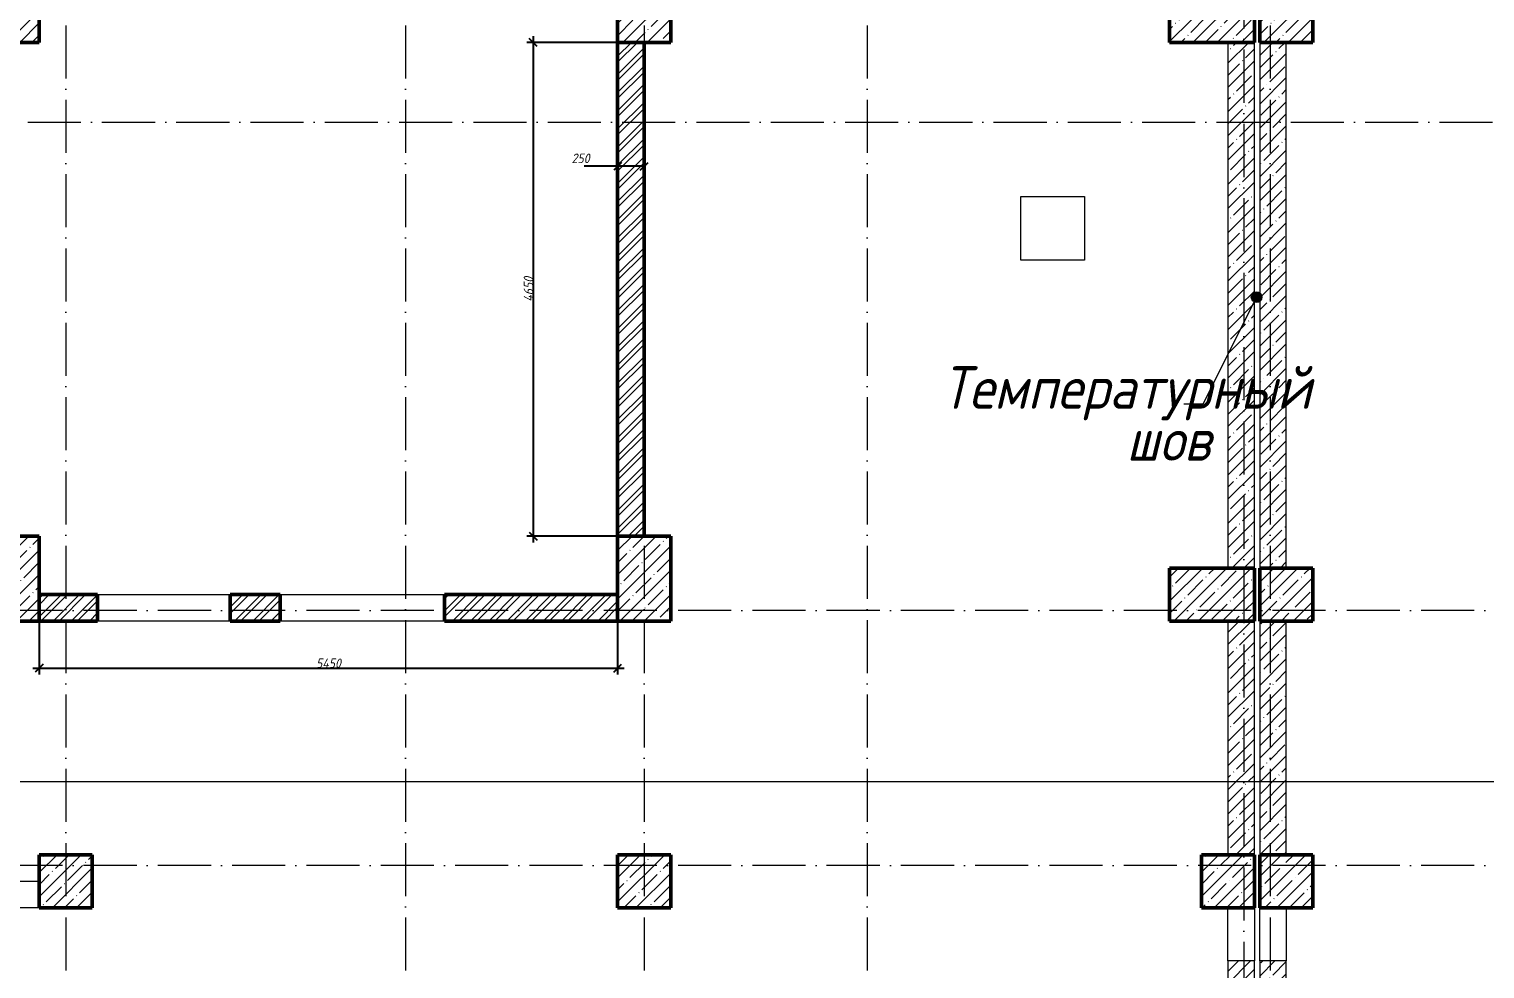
# Model space of a CAD drawing. Header units: millimetres. Extents: x -401725 to 250493, y 305116 to 802890.
# Drawn here: x -287596 to -273880, y 525622 to 534472 of the extents above; entities that cross this region are included whole.
import ezdxf

# ---------------------------------------------------------------- set-up
doc = ezdxf.new("R2010")
doc.units = ezdxf.units.MM
doc.linetypes.add('50_200_ШТРИХ_1Т_ш5_п1_п1_', pattern=[700, 500, -100, 0, -100])
for name, color, linetype, lineweight in [('A-____-____-DIMS', 7, 'Continuous', 9), ('A-FLOR-____-OTLN', 7, 'Continuous', 9), ('A-WALL-____-MCUT-1', 7, 'Continuous', 9), ('A-WALL-____-MCUT-2', 7, 'Continuous', 50), ('A-WALL-____-OTLN', 7, 'Continuous', 9), ('A-WALL-____-PATT-1', 7, 'Continuous', 9), ('G-____-____-TEXT', 7, 'Continuous', 9), ('S-COLS-____-MCUT', 7, 'Continuous', 50), ('S-COLS-____-OTLN', 7, 'Continuous', 9), ('S-GRID-____-OTLN-1', 7, '50_200_ШТРИХ_1Т_ш5_п1_п1_', 9)]:
    doc.layers.add(name, color=color, linetype=linetype, lineweight=lineweight)
for name, color, linetype, lineweight, true_color in [('A-WALL-____-OTLN-1', 7, 'Continuous', 9, 0x800000), ('A-WALL-____-PATT-2', 7, 'Continuous', 9, 0x787878), ('G-____-____-SYMB-1', 9, 'Continuous', 9, 0x808080)]:
    doc.layers.add(name, color=color, linetype=linetype, lineweight=lineweight, true_color=true_color)
doc.styles.add('ISOCPEUR_I', font='isocpeui.ttf', dxfattribs={"width": 0.9, "height": 2.5})
doc.styles.add('ISOCPEUR_I_7', font='isocpeui.ttf', dxfattribs={"width": 0.9, "height": 90})
doc.dimstyles.new('ISO-1_8_0_9К_СРЕДНИЙ_Кладочные', dxfattribs={"dimscale": 304.8, "dimtxt": 89.638306, "dimasz": 0.246063, "dimexe": 0.19685, "dimexo": 0, "dimgap": 0, "dimtad": 1, "dimdec": 3, "dimrnd": 0.001, "dimdsep": 46, "dimtxsty": 'ISOCPEUR_I_7', "dimblk1": 'OBLIQUE', "dimblk2": 'OBLIQUE', "dimsah": 1, "dimcen": 0.09, "dimdle": 0.19685, "dimazin": 0, "dimtfac": 1, "dimtdec": 4, "dimtix": 1, "dimtmove": 2, "dimatfit": 3, "dimfxl": 1, "dimtvp": 1, "dimtolj": 1, "dimtzin": 0, "dimarcsym": 2})
doc.dimstyles.new('ISO-1_8_0_9К_СРЕДНИЙ_Кладочные_1', dxfattribs={"dimscale": 304.8, "dimtxt": 89.638306, "dimasz": 0.246063, "dimexe": 0.19685, "dimexo": 0, "dimgap": 0, "dimtad": 1, "dimdec": 3, "dimrnd": 0.001, "dimdsep": 46, "dimtxsty": 'ISOCPEUR_I_7', "dimblk1": 'OBLIQUE', "dimblk2": 'OBLIQUE', "dimsah": 1, "dimcen": 0.09, "dimdle": 0.19685, "dimazin": 0, "dimtfac": 1, "dimtdec": 4, "dimtix": 1, "dimtmove": 0, "dimatfit": 3, "dimfxl": 1, "dimtvp": 1, "dimtolj": 1, "dimtzin": 0, "dimarcsym": 2})
pattern_1 = [(45, (-350751.34, 459015.94), (-85.53659, 85.53659), []), (45, (-350694.32, 459015.94), (-85.53659, 85.53659), [])]
pattern_2 = [(45, (-350751.34, 459015.94), (-114.04925, 114.04925), []), (45, (-350637.3, 459015.94), (-114.04925, 114.04925), [201.612, -40.322, 3.353, -36.97])]

# ---------------------------------------------------------------- blocks, each defined once
blk = doc.blocks.new('BSC_Колонна _Прямоугольная - 500х500-V85-АР1_Кладочный план подвала в осях 1-64_Ю-ЯЯ')
at = {"layer": 'S-COLS-____-OTLN'}
h = blk.add_hatch(dxfattribs=at)
h.set_pattern_fill('FP_100', color=256, style=0, pattern_type=2)
h.set_pattern_definition([(45, (-63500, -67431.04), (-114.04925, 114.04925), []), (45, (-63385.95, -67431.04), (-114.04925, 114.04925), [201.613, -40.323, 3.353, -36.97])])
h.paths.add_polyline_path([(-250, -250), (250, -250), (250, 250), (-250, 250)], flags=0)
at = {"layer": 'S-COLS-____-MCUT'}
for p, q in [((250, 250), (-250, 250)), ((-250, 250), (-250, -250)), ((250, -250), (250, 250)), ((-250, -250), (250, -250))]:
    blk.add_line(p, q, dxfattribs=at)
blk = doc.blocks.new('BSC_Колонна _Прямоугольная - 500х800-V90-АР1_Кладочный план подвала в осях 1-64_Ю-ЯЯ')
at = {"layer": 'S-COLS-____-OTLN'}
h = blk.add_hatch(dxfattribs=at)
h.set_pattern_fill('FP_106', color=256, style=0, pattern_type=2)
h.set_pattern_definition([(315, (-75581.04, 74300), (114.04925, 114.04925), []), (315, (-75581.04, 74185.95), (114.04925, 114.04925), [201.613, -40.323, 3.353, -36.97])])
h.paths.add_polyline_path([(-250, 400), (-250, -400), (250, -400), (250, 400)], flags=0)
at = {"layer": 'S-COLS-____-MCUT'}
for p, q in [((250, 400), (-250, 400)), ((-250, 400), (-250, -400)), ((250, -400), (250, 400)), ((-250, -400), (250, -400))]:
    blk.add_line(p, q, dxfattribs=at)
blk = doc.blocks.new('BSC_Колонна _Прямоугольная - 500х800-V91-АР1_Кладочный план подвала в осях 1-64_Ю-ЯЯ')
at = {"layer": 'S-COLS-____-OTLN'}
h = blk.add_hatch(dxfattribs=at)
h.set_pattern_fill('FP_107', color=256, style=0, pattern_type=2)
h.set_pattern_definition([(315, (-70131.04, 74300), (114.04925, 114.04925), []), (315, (-70131.04, 74185.95), (114.04925, 114.04925), [201.613, -40.323, 3.353, -36.97])])
h.paths.add_polyline_path([(-250, 400), (-250, -400), (250, -400), (250, 400)], flags=0)
at = {"layer": 'S-COLS-____-MCUT'}
for p, q in [((250, 400), (-250, 400)), ((-250, 400), (-250, -400)), ((250, -400), (250, 400)), ((-250, -400), (250, -400))]:
    blk.add_line(p, q, dxfattribs=at)
blk = doc.blocks.new('BSC_Колонна _Прямоугольная - 500х800-V97-АР1_Кладочный план подвала в осях 1-64_Ю-ЯЯ')
at = {"layer": 'S-COLS-____-OTLN'}
h = blk.add_hatch(dxfattribs=at)
h.set_pattern_fill('FP_113', color=256, style=0, pattern_type=2)
h.set_pattern_definition([(225, (63000, 70281.04), (114.04925, -114.04925), []), (225, (62885.95, 70281.04), (114.04925, -114.04925), [201.613, -40.323, 3.353, -36.97])])
h.paths.add_polyline_path([(250, 400), (-250, 400), (-250, -400), (250, -400)], flags=0)
at = {"layer": 'S-COLS-____-MCUT'}
for p, q in [((250, 400), (-250, 400)), ((-250, 400), (-250, -400)), ((250, -400), (250, 400)), ((-250, -400), (250, -400))]:
    blk.add_line(p, q, dxfattribs=at)
blk = doc.blocks.new('BSC_Колонна _Прямоугольная - 500х800-V98-АР1_Кладочный план подвала в осях 1-64_Ю-ЯЯ')
at = {"layer": 'S-COLS-____-OTLN'}
h = blk.add_hatch(dxfattribs=at)
h.set_pattern_fill('FP_114', color=256, style=0, pattern_type=2)
h.set_pattern_definition([(225, (68950, 70281.04), (114.04925, -114.04925), []), (225, (68835.95, 70281.04), (114.04925, -114.04925), [201.613, -40.323, 3.353, -36.97])])
h.paths.add_polyline_path([(250, 400), (-250, 400), (-250, -400), (250, -400)], flags=0)
at = {"layer": 'S-COLS-____-MCUT'}
for p, q in [((250, 400), (-250, 400)), ((-250, 400), (-250, -400)), ((250, -400), (250, 400)), ((-250, -400), (250, -400))]:
    blk.add_line(p, q, dxfattribs=at)
blk = doc.blocks.new('BSC_Колонна _Прямоугольная - 500х500-V103-АР1_Кладочный план подвала в осях 1-64_Ю-ЯЯ')
at = {"layer": 'S-COLS-____-OTLN'}
h = blk.add_hatch(dxfattribs=at)
h.set_pattern_fill('FP_119', color=256, style=0, pattern_type=2)
h.set_pattern_definition([(45, (-75000, -75581.04), (-114.04925, 114.04925), []), (45, (-74885.95, -75581.04), (-114.04925, 114.04925), [201.613, -40.323, 3.353, -36.97])])
h.paths.add_polyline_path([(-250, -250), (250, -250), (250, 250), (-250, 250)], flags=0)
at = {"layer": 'S-COLS-____-MCUT'}
for p, q in [((250, 250), (-250, 250)), ((-250, 250), (-250, -250)), ((250, -250), (250, 250)), ((-250, -250), (250, -250))]:
    blk.add_line(p, q, dxfattribs=at)
blk = doc.blocks.new('BSC_Колонна _Прямоугольная - 500х500-V104-АР1_Кладочный план подвала в осях 1-64_Ю-ЯЯ')
at = {"layer": 'S-COLS-____-OTLN'}
h = blk.add_hatch(dxfattribs=at)
h.set_pattern_fill('FP_120', color=256, style=0, pattern_type=2)
h.set_pattern_definition([(45, (-75000, -70131.04), (-114.04925, 114.04925), []), (45, (-74885.95, -70131.04), (-114.04925, 114.04925), [201.613, -40.323, 3.353, -36.97])])
h.paths.add_polyline_path([(-250, -250), (250, -250), (250, 250), (-250, 250)], flags=0)
at = {"layer": 'S-COLS-____-MCUT'}
for p, q in [((250, 250), (-250, 250)), ((-250, 250), (-250, -250)), ((250, -250), (250, 250)), ((-250, -250), (250, -250))]:
    blk.add_line(p, q, dxfattribs=at)
blk = doc.blocks.new('BSC_Колонна _Прямоугольная - 500х500-V154-АР1_Кладочный план подвала в осях 1-64_Ю-ЯЯ')
at = {"layer": 'S-COLS-____-OTLN'}
h = blk.add_hatch(dxfattribs=at)
h.set_pattern_fill('FP_171', color=256, style=0, pattern_type=2)
h.set_pattern_definition([(45, (-75000, -67431.04), (-114.04925, 114.04925), []), (45, (-74885.95, -67431.04), (-114.04925, 114.04925), [201.613, -40.323, 3.353, -36.97])])
h.paths.add_polyline_path([(-250, -250), (250, -250), (250, 250), (-250, 250)], flags=0)
at = {"layer": 'S-COLS-____-MCUT'}
for p, q in [((250, 250), (-250, 250)), ((-250, 250), (-250, -250)), ((250, -250), (250, 250)), ((-250, -250), (250, -250))]:
    blk.add_line(p, q, dxfattribs=at)
blk = doc.blocks.new('BSC_Колонна _Прямоугольная - 500х500-V155-АР1_Кладочный план подвала в осях 1-64_Ю-ЯЯ')
at = {"layer": 'S-COLS-____-OTLN'}
h = blk.add_hatch(dxfattribs=at)
h.set_pattern_fill('FP_172', color=256, style=0, pattern_type=2)
h.set_pattern_definition([(45, (-74450, -67431.04), (-114.04925, 114.04925), []), (45, (-74335.95, -67431.04), (-114.04925, 114.04925), [201.613, -40.323, 3.353, -36.97])])
h.paths.add_polyline_path([(-250, -250), (250, -250), (250, 250), (-250, 250)], flags=0)
at = {"layer": 'S-COLS-____-MCUT'}
for p, q in [((250, 250), (-250, 250)), ((-250, 250), (-250, -250)), ((250, -250), (250, 250)), ((-250, -250), (250, -250))]:
    blk.add_line(p, q, dxfattribs=at)
blk = doc.blocks.new('BSC_Колонна _Прямоугольная - 500х500-V156-АР1_Кладочный план подвала в осях 1-64_Ю-ЯЯ')
at = {"layer": 'S-COLS-____-OTLN'}
h = blk.add_hatch(dxfattribs=at)
h.set_pattern_fill('FP_173', color=256, style=0, pattern_type=2)
h.set_pattern_definition([(45, (-68950, -67431.04), (-114.04925, 114.04925), []), (45, (-68835.95, -67431.04), (-114.04925, 114.04925), [201.613, -40.323, 3.353, -36.97])])
h.paths.add_polyline_path([(-250, -250), (250, -250), (250, 250), (-250, 250)], flags=0)
at = {"layer": 'S-COLS-____-MCUT'}
for p, q in [((250, 250), (-250, 250)), ((-250, 250), (-250, -250)), ((250, -250), (250, 250)), ((-250, -250), (250, -250))]:
    blk.add_line(p, q, dxfattribs=at)
blk = doc.blocks.new('BSC_Колонна _Прямоугольная - 500х500-V160-АР1_Кладочный план подвала в осях 1-64_Ю-ЯЯ')
at = {"layer": 'S-COLS-____-OTLN'}
h = blk.add_hatch(dxfattribs=at)
h.set_pattern_fill('FP_177', color=256, style=0, pattern_type=2)
h.set_pattern_definition([(45, (-68950, -75581.04), (-114.04925, 114.04925), []), (45, (-68835.95, -75581.04), (-114.04925, 114.04925), [201.613, -40.323, 3.353, -36.97])])
h.paths.add_polyline_path([(-250, -250), (250, -250), (250, 250), (-250, 250)], flags=0)
at = {"layer": 'S-COLS-____-MCUT'}
for p, q in [((250, 250), (-250, 250)), ((-250, 250), (-250, -250)), ((250, -250), (250, 250)), ((-250, -250), (250, -250))]:
    blk.add_line(p, q, dxfattribs=at)
blk = doc.blocks.new('BSC_Колонна _Прямоугольная - 500х500-V161-АР1_Кладочный план подвала в осях 1-64_Ю-ЯЯ')
at = {"layer": 'S-COLS-____-OTLN'}
h = blk.add_hatch(dxfattribs=at)
h.set_pattern_fill('FP_178', color=256, style=0, pattern_type=2)
h.set_pattern_definition([(45, (-63000, -75581.04), (-114.04925, 114.04925), []), (45, (-62885.95, -75581.04), (-114.04925, 114.04925), [201.613, -40.323, 3.353, -36.97])])
h.paths.add_polyline_path([(-250, -250), (250, -250), (250, 250), (-250, 250)], flags=0)
at = {"layer": 'S-COLS-____-MCUT'}
for p, q in [((250, 250), (-250, 250)), ((-250, 250), (-250, -250)), ((250, -250), (250, 250)), ((-250, -250), (250, -250))]:
    blk.add_line(p, q, dxfattribs=at)
blk = doc.blocks.new('_Oblique')
at = {"color": 0, "linetype": 'ByBlock', "lineweight": -2}
blk.add_line((-0.5, -0.5), (0.5, 0.5), dxfattribs=at)
blk = doc.blocks.new('*D8354')
at = {"layer": 'A-____-____-DIMS', "color": 0, "lineweight": -2, "transparency": 16777216}
for p, q in [((-287501, 528897), (-287501, 528395)), ((-282051, 528897), (-282051, 528395)), ((-287561, 528455), (-281991, 528455))]:
    blk.add_line(p, q, dxfattribs=at)
at = {"layer": 'Defpoints', "color": 0, "transparency": 16777216}
for p in [(-287501, 528897), (-282051, 528897), (-282051, 528455)]:
    blk.add_point(p, dxfattribs=at)
at = {"layer": 'A-____-____-DIMS', "color": 0, "lineweight": -2, "transparency": 16777216, "xscale": 75, "yscale": 75, "zscale": 75, "rotation": 180}
blk.add_blockref('_Oblique', (-287501, 528455), dxfattribs=at)
at = {"layer": 'A-____-____-DIMS', "color": 0, "lineweight": -2, "transparency": 16777216, "xscale": 75, "yscale": 75, "zscale": 75}
blk.add_blockref('_Oblique', (-282051, 528455), dxfattribs=at)
at = {"layer": 'A-____-____-DIMS', "color": 0, "transparency": 16777216, "insert": (-284776, 528500), "char_height": 90, "width": 562.65, "attachment_point": 5, "style": 'ISOCPEUR_I_7'}
blk.add_mtext('\\A1;5450', dxfattribs=at)
blk = doc.blocks.new('*D8355')
at = {"layer": 'A-____-____-DIMS', "color": 0, "lineweight": -2, "transparency": 16777216}
for p, q in [((-282846, 534407), (-282846, 529637)), ((-282051, 534347), (-282906, 534347)), ((-282051, 529697), (-282906, 529697))]:
    blk.add_line(p, q, dxfattribs=at)
at = {"layer": 'Defpoints', "color": 0, "transparency": 16777216}
for p in [(-282051, 534347), (-282846, 529697), (-282051, 529697)]:
    blk.add_point(p, dxfattribs=at)
at = {"layer": 'A-____-____-DIMS', "color": 0, "lineweight": -2, "transparency": 16777216, "xscale": 75, "yscale": 75, "zscale": 75}
for p, rotation in [((-282846, 534347), 90), ((-282846, 529697), 270)]:
    blk.add_blockref('_Oblique', p, dxfattribs=dict(at, rotation=rotation))
at = {"layer": 'A-____-____-DIMS', "color": 0, "transparency": 16777216, "insert": (-282891, 532022), "char_height": 90, "width": 562.65, "attachment_point": 5, "rotation": 90, "style": 'ISOCPEUR_I_7'}
blk.add_mtext('\\A1;4650', dxfattribs=at)
blk = doc.blocks.new('*D8359')
at = {"layer": 'A-____-____-DIMS', "color": 0, "lineweight": -2, "transparency": 16777216}
for p, q in [((-282051, 533180), (-282366, 533180)), ((-281801, 533180), (-282111, 533180)), ((-282051, 533171), (-282051, 533240)), ((-281801, 533171), (-281801, 533240))]:
    blk.add_line(p, q, dxfattribs=at)
at = {"layer": 'Defpoints', "color": 0, "transparency": 16777216}
for p in [(-282051, 533171), (-281801, 533180), (-281801, 533171)]:
    blk.add_point(p, dxfattribs=at)
at = {"layer": 'A-____-____-DIMS', "color": 0, "lineweight": -2, "transparency": 16777216, "xscale": 75, "yscale": 75, "zscale": 75, "rotation": 180}
blk.add_blockref('_Oblique', (-282051, 533180), dxfattribs=at)
at = {"layer": 'A-____-____-DIMS', "color": 0, "lineweight": -2, "transparency": 16777216, "xscale": 75, "yscale": 75, "zscale": 75}
blk.add_blockref('_Oblique', (-281801, 533180), dxfattribs=at)
at = {"layer": 'A-____-____-DIMS', "color": 0, "transparency": 16777216, "insert": (-282485, 533300), "char_height": 90, "width": 409.58, "attachment_point": 1, "line_spacing_factor": 1.149209, "style": 'ISOCPEUR_I_7'}
blk.add_mtext('\\A1;250', dxfattribs=at)

msp = doc.modelspace()

# ---------------------------------------------------------------- hatches: boundary and pattern name
at = {"layer": 'A-WALL-____-PATT-1'}
h = msp.add_hatch(dxfattribs=at)
h.set_pattern_fill('FP_1', color=256, style=0, pattern_type=2)
h.set_pattern_definition(pattern_2)
h.paths.add_polyline_path([(-276301.3432, 529396.983), (-276051.3432, 529396.983), (-276051.3432, 534346.983), (-276301.3432, 534346.983), (-276301.3432, 532385.046)], flags=0)
h = msp.add_hatch(dxfattribs=at)
h.set_pattern_fill('FP_1', color=256, style=0, pattern_type=2)
h.set_pattern_definition(pattern_2)
h.paths.add_polyline_path([(-276001.3432, 529396.983), (-275751.3432, 529396.983), (-275751.3432, 534346.983), (-276001.3432, 534346.983), (-276001.3432, 532385.046)], flags=0)
h = msp.add_hatch(dxfattribs=at)
h.set_pattern_fill('FP_1', color=256, style=0, pattern_type=2)
h.set_pattern_definition(pattern_2)
h.paths.add_polyline_path([(-276301.3432, 526696.983), (-276051.3432, 526696.983), (-276051.3432, 528896.983), (-276301.3432, 528896.983)], flags=0)
h = msp.add_hatch(dxfattribs=at)
h.set_pattern_fill('FP_1', color=256, style=0, pattern_type=2)
h.set_pattern_definition(pattern_2)
h.paths.add_polyline_path([(-276001.3432, 526696.983), (-275751.3432, 526696.983), (-275751.3432, 528896.983), (-276001.3432, 528896.983)], flags=0)
h = msp.add_hatch(dxfattribs=at)
h.set_pattern_fill('FP_1', color=256, style=0, pattern_type=2)
h.set_pattern_definition(pattern_2)
h.paths.add_polyline_path([(-276051.3432, 514196.983), (-276051.3432, 520776.983), (-276301.3432, 520776.983), (-276301.3432, 514196.983)], flags=0)
h.paths.add_polyline_path([(-276301.3432, 521976.983), (-276051.3432, 521976.983), (-276051.3432, 523146.983), (-276301.3432, 523146.983), (-276301.3432, 523121.983)], flags=0)
h.paths.add_polyline_path([(-276051.3432, 524596.983), (-276051.3432, 525696.983), (-276301.3432, 525696.983), (-276301.3432, 524596.983)], flags=0)
h = msp.add_hatch(dxfattribs=at)
h.set_pattern_fill('FP_1', color=256, style=0, pattern_type=2)
h.set_pattern_definition(pattern_2)
h.paths.add_polyline_path([(-275751.3432, 514146.983), (-275751.3432, 520776.983), (-276001.3432, 520776.983), (-276001.3432, 514146.983)], flags=0)
h.paths.add_polyline_path([(-276001.3432, 521976.983), (-275751.3432, 521976.983), (-275751.3432, 523146.983), (-276001.3432, 523146.983), (-276001.3432, 523121.983)], flags=0)
h.paths.add_polyline_path([(-275751.3432, 524596.983), (-275751.3432, 525696.983), (-276001.3432, 525696.983), (-276001.3432, 524596.983)], flags=0)
at = {"layer": 'A-WALL-____-PATT-2'}
h = msp.add_hatch(dxfattribs=at)
h.set_pattern_fill('FP_53', color=256, style=0, pattern_type=2)
h.set_pattern_definition(pattern_1)
h.paths.add_polyline_path([(-282051.3432, 529696.983), (-281801.3432, 529696.983), (-281801.3432, 534346.983), (-282051.3432, 534346.983)], flags=0)
h = msp.add_hatch(dxfattribs=at)
h.set_pattern_fill('FP_53', color=256, style=0, pattern_type=2)
h.set_pattern_definition(pattern_1)
h.paths.add_polyline_path([(-286951.3432, 528896.983), (-286951.3432, 529146.983), (-287501.3432, 529146.983), (-287501.3432, 528896.983), (-287136.6237, 528896.983)], flags=0)
h.paths.add_polyline_path([(-285231.3432, 528896.983), (-285231.3432, 529146.983), (-285701.3432, 529146.983), (-285701.3432, 528896.983)], flags=0)
h.paths.add_polyline_path([(-283681.3432, 528896.983), (-282051.3432, 528896.983), (-282051.3432, 529146.983), (-283681.3432, 529146.983)], flags=0)
at = {"layer": 'G-____-____-TEXT'}
h = msp.add_hatch(color=256, dxfattribs=at)
edge = h.paths.add_edge_path(flags=0)
edge.add_arc((-276030.833, 531948.2818), 50, 0, 360)

# ---------------------------------------------------------------- linework, layer by layer
at = {"layer": 'A-FLOR-____-OTLN'}
for p, q in [((-278251.3432, 532296.983), (-278251.3432, 532896.983)), ((-278251.3432, 532896.983), (-277651.3432, 532896.983)), ((-277651.3432, 532896.983), (-277651.3432, 532296.983)), ((-277651.3432, 532296.983), (-278251.3432, 532296.983))]:
    msp.add_line(p, q, dxfattribs=at)
at = {"layer": 'A-WALL-____-MCUT-1'}
for p, q in [((-276301.3432, 534346.983), (-276301.3432, 529396.983)), ((-276051.3432, 529396.983), (-276051.3432, 534346.983)), ((-276001.3432, 534346.983), (-276001.3432, 529396.983)), ((-275751.3432, 529396.983), (-275751.3432, 534346.983)), ((-276301.3432, 528896.983), (-276301.3432, 526696.983)), ((-276051.3432, 526696.983), (-276051.3432, 528896.983)), ((-276001.3432, 528896.983), (-276001.3432, 526696.983)), ((-275751.3432, 526696.983), (-275751.3432, 528896.983)), ((-276301.3432, 525696.983), (-276301.3432, 524596.983)), ((-276051.3432, 525696.983), (-276301.3432, 525696.983)), ((-276051.3432, 524596.983), (-276051.3432, 525696.983)), ((-275751.3432, 525696.983), (-276001.3432, 525696.983)), ((-276001.3432, 525696.983), (-276001.3432, 524596.983)), ((-275751.3432, 524596.983), (-275751.3432, 525696.983))]:
    msp.add_line(p, q, dxfattribs=at)
at = {"layer": 'A-WALL-____-MCUT-2'}
for p, q in [((-282051.3432, 534346.983), (-282051.3432, 529696.983)), ((-281801.3432, 529696.983), (-281801.3432, 534346.983)), ((-286951.3432, 529146.983), (-287501.3432, 529146.983)), ((-286951.3432, 528896.983), (-286951.3432, 529146.983)), ((-285231.3432, 529146.983), (-285701.3432, 529146.983)), ((-285701.3432, 529146.983), (-285701.3432, 528896.983)), ((-285231.3432, 528896.983), (-285231.3432, 529146.983)), ((-282051.3432, 529146.983), (-283681.3432, 529146.983)), ((-283681.3432, 529146.983), (-283681.3432, 528896.983)), ((-287501.3432, 528896.983), (-286951.3432, 528896.983)), ((-285701.3432, 528896.983), (-285231.3432, 528896.983)), ((-283681.3432, 528896.983), (-282051.3432, 528896.983))]:
    msp.add_line(p, q, dxfattribs=at)
at = {"layer": 'A-WALL-____-OTLN'}
for p, q in [((-288101.3432, 526446.983), (-287501.3432, 526446.983)), ((-287501.3432, 526196.983), (-288101.3432, 526196.983)), ((-276301.3432, 525696.983), (-276301.3432, 526196.983)), ((-276051.3432, 526196.983), (-276051.3432, 525696.983)), ((-276001.3432, 525696.983), (-276001.3432, 526196.983)), ((-275751.3432, 526196.983), (-275751.3432, 525696.983))]:
    msp.add_line(p, q, dxfattribs=at)
at = {"layer": 'A-WALL-____-OTLN-1'}
for p, q in [((-286951.3432, 529146.983), (-285701.3432, 529146.983)), ((-285231.3432, 529146.983), (-283681.3432, 529146.983)), ((-285701.3432, 528896.983), (-286951.3432, 528896.983)), ((-283681.3432, 528896.983), (-285231.3432, 528896.983))]:
    msp.add_line(p, q, dxfattribs=at)
at = {"layer": 'G-____-____-SYMB-1'}
msp.add_line((-355686.9166, 527386.983), (-246379.932, 527386.983), dxfattribs=at)
at = {"layer": 'G-____-____-TEXT'}
for p, q in [((-276030.833, 531948.2818), (-276537.8895, 530940.8984)), ((-276537.8895, 530940.8984), (-276717.5775, 530940.8984))]:
    msp.add_line(p, q, dxfattribs=at)
msp.add_circle((-276030.833, 531948.2818), 50, dxfattribs=at)
at = {"layer": 'S-GRID-____-OTLN-1'}
for p, q in [((-287251.3432, 549908.7924), (-287251.3432, 512071.8678)), ((-284051.3432, 549908.7924), (-284051.3432, 511907.5288)), ((-281801.3432, 549908.7924), (-281801.3432, 499110.3507)), ((-279701.3432, 549908.7924), (-279701.3432, 499110.3507)), ((-275901.3432, 549908.7924), (-275901.3432, 499110.3507)), ((-276151.3432, 549680.9515), (-276151.3432, 499429.186)), ((-316313.8972, 533596.983), (-246676.9366, 533596.983)), ((-246676.9366, 528996.983), (-301509.3255, 528996.983)), ((-246676.9366, 526596.983), (-355420.1134, 526596.983))]:
    msp.add_line(p, q, dxfattribs=at)

# ---------------------------------------------------------------- block references
at = {"layer": 'S-COLS-____-OTLN'}
for name, p in [('BSC_Колонна _Прямоугольная - 500х500-V161-АР1_Кладочный план подвала в осях 1-64_Ю-ЯЯ', (-287751.3432, 534596.983)), ('BSC_Колонна _Прямоугольная - 500х500-V160-АР1_Кладочный план подвала в осях 1-64_Ю-ЯЯ', (-281801.3432, 534596.983)), ('BSC_Колонна _Прямоугольная - 500х500-V103-АР1_Кладочный план подвала в осях 1-64_Ю-ЯЯ', (-275751.3432, 534596.983)), ('BSC_Колонна _Прямоугольная - 500х500-V104-АР1_Кладочный план подвала в осях 1-64_Ю-ЯЯ', (-275751.3432, 529146.983)), ('BSC_Колонна _Прямоугольная - 500х500-V85-АР1_Кладочный план подвала в осях 1-64_Ю-ЯЯ', (-287251.3432, 526446.983)), ('BSC_Колонна _Прямоугольная - 500х500-V156-АР1_Кладочный план подвала в осях 1-64_Ю-ЯЯ', (-281801.3432, 526446.983)), ('BSC_Колонна _Прямоугольная - 500х500-V155-АР1_Кладочный план подвала в осях 1-64_Ю-ЯЯ', (-276301.3432, 526446.983)), ('BSC_Колонна _Прямоугольная - 500х500-V154-АР1_Кладочный план подвала в осях 1-64_Ю-ЯЯ', (-275751.3432, 526446.983))]:
    msp.add_blockref(name, p, dxfattribs=at)
for name, p, rotation in [('BSC_Колонна _Прямоугольная - 500х800-V90-АР1_Кладочный план подвала в осях 1-64_Ю-ЯЯ', (-276451.3432, 534596.983), 89.9999999999999), ('BSC_Колонна _Прямоугольная - 500х800-V97-АР1_Кладочный план подвала в осях 1-64_Ю-ЯЯ', (-287751.3432, 529296.983), 180), ('BSC_Колонна _Прямоугольная - 500х800-V98-АР1_Кладочный план подвала в осях 1-64_Ю-ЯЯ', (-281801.3432, 529296.983), 180), ('BSC_Колонна _Прямоугольная - 500х800-V91-АР1_Кладочный план подвала в осях 1-64_Ю-ЯЯ', (-276451.3432, 529146.983), 89.9999999999999)]:
    msp.add_blockref(name, p, dxfattribs=dict(at, rotation=rotation))

# ---------------------------------------------------------------- texts
at = {"layer": 'G-____-____-TEXT', "char_height": 400, "attachment_point": 1, "style": 'ISOCPEUR_I'}
for s, insert, width in [('Температурный', (-278995.7717, 531296.7526), 2763.416813), ('шов', (-277257.4592, 530807.2734), 656.582063)]:
    msp.add_mtext(s, dxfattribs=dict(at, insert=insert, width=width))

# ---------------------------------------------------------------- dimensions: what is measured, and where the dimension line sits
at = {"layer": 'A-____-____-DIMS'}
dim = msp.add_linear_dim(base=(-282846.4571, 529696.983), p1=(-282051.3432, 534346.983), p2=(-282051.3432, 529696.983), angle=90, dimstyle='ISO-1_8_0_9К_СРЕДНИЙ_Кладочные', override={"dimtxt": 400, "dimpost": '<>', "dimfxl": 4650}, dxfattribs=at)
dim.commit()
dim.dimension.update_dxf_attribs({"geometry": '*D8355', "text_midpoint": (-282891.4571, 532021.983)})
dim = msp.add_linear_dim(base=(-281801.3432, 533180.3152), p1=(-282051.3432, 533171.2192), p2=(-281801.3432, 533171.2192), dimstyle='ISO-1_8_0_9К_СРЕДНИЙ_Кладочные_1', override={"dimtxt": 400, "dimpost": '<>', "dimfxl": 250}, dxfattribs=at)
dim.commit()
dim.dimension.update_dxf_attribs({"geometry": '*D8359', "text_midpoint": (-282280.3892, 533180.3152), "dimtype": 160})
dim = msp.add_linear_dim(base=(-282051.3432, 528455.0002), p1=(-287501.3432, 528896.983), p2=(-282051.3432, 528896.983), dimstyle='ISO-1_8_0_9К_СРЕДНИЙ_Кладочные', override={"dimtxt": 400, "dimpost": '<>', "dimfxl": 5450}, dxfattribs=at)
dim.commit()
dim.dimension.update_dxf_attribs({"geometry": '*D8354', "text_midpoint": (-284776.3432, 528500.0002)})

doc.saveas('drawing.dxf')
